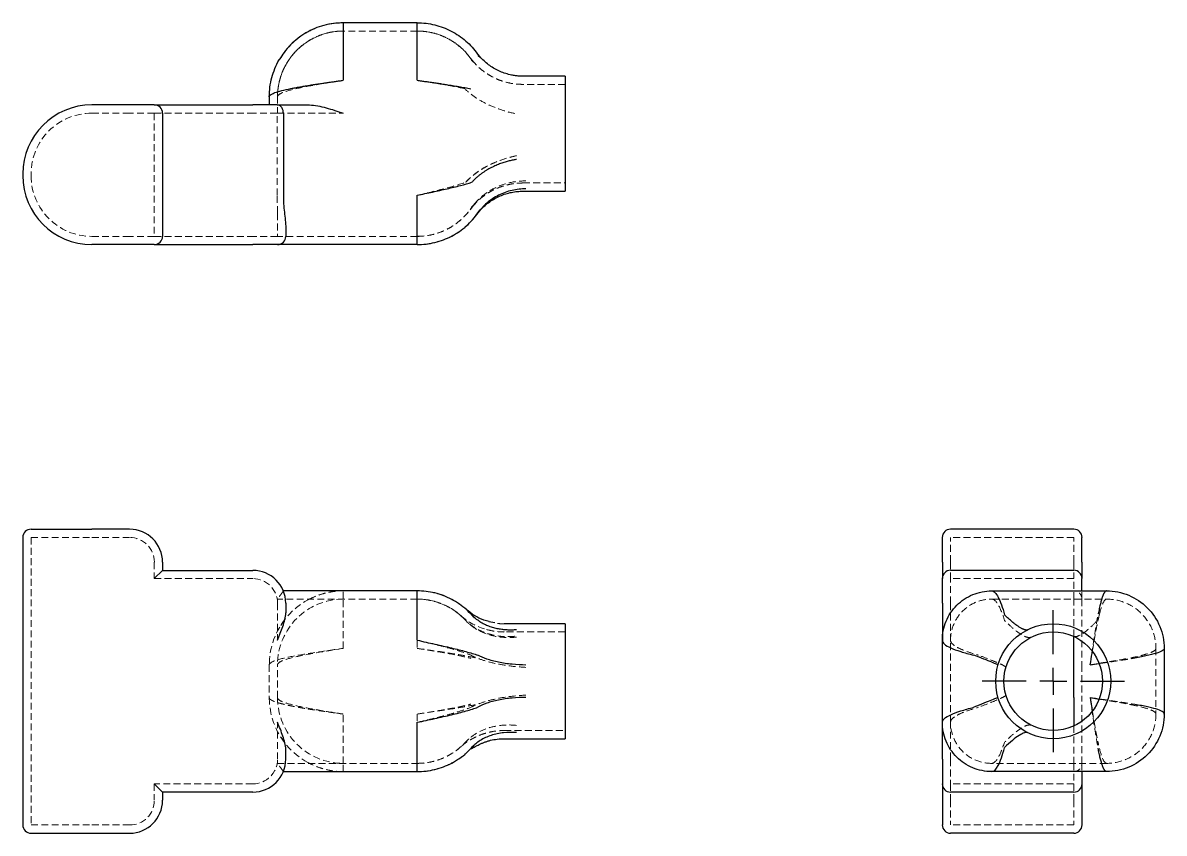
# Model space of a CAD drawing. Header units: millimetres. Extents: x 33 to 243, y 29 to 178.
import ezdxf

# ---------------------------------------------------------------- set-up
doc = ezdxf.new("R2010")
doc.units = ezdxf.units.MM
doc.linetypes.add('HIDDEN', pattern=[1.905, 1.27, -0.635])
doc.layers.add('10', color=7, linetype='Continuous')

# ---------------------------------------------------------------- blocks, each defined once
blk = doc.blocks.new('SW_CENTERMARKSYMBOL_0')
at = {"layer": '10', "color": 0}
for p, q in [((0, 5), (0, 13.11)), ((0, 0), (0, 2.5)), ((-5, 0), (-13.11, 0)), ((0, 0), (-2.5, 0)), ((0, 0), (0, -2.5)), ((0, 0), (2.5, 0)), ((5, 0), (13.11, 0)), ((0, -5), (0, -13.11))]:
    blk.add_line(p, q, dxfattribs=at)

msp = doc.modelspace()

# ---------------------------------------------------------------- linework, layer by layer
at = {"color": 7, "linetype": 'Continuous', "lineweight": 25}
for p, q in [((105.73, 178.47), (92.09, 178.47)), ((117.47, 172.03), (116.86, 172.71)), ((133, 168.62), (125.23, 168.62)), ((133, 168.62), (133, 158.01)), ((78.45, 164.83), (78.45, 163.31)), ((52.7, 163.31), (45.73, 163.31)), ((57.24, 163.31), (52.7, 163.31)), ((57.24, 163.31), (75.42, 163.31)), ((79.91, 163.31), (75.42, 163.31)), ((79.91, 163.31), (85.84, 163.31)), ((58.76, 161.8), (58.76, 139.07)), ((81.04, 161.8), (81.04, 146.65)), ((133, 158.01), (133, 147.4)), ((33, 150.59), (33, 150.28)), ((125.23, 147.4), (133, 147.4)), ((81.48, 140.63), (81.48, 139.07)), ((52.7, 137.56), (45.73, 137.56)), ((57.24, 137.56), (52.7, 137.56)), ((57.24, 137.56), (75.42, 137.56)), ((79.97, 137.56), (75.42, 137.56)), ((105.73, 137.56), (79.97, 137.56)), ((34.52, 85.03), (45.73, 85.03)), ((52.7, 85.03), (45.73, 85.03)), ((226.8, 85.03), (204.07, 85.03)), ((33, 83.52), (33, 30.48)), ((202.56, 78.97), (202.56, 83.52)), ((228.31, 78.97), (228.31, 83.52)), ((58.76, 78.97), (58.76, 77.45)), ((202.56, 78.97), (202.56, 75.94)), ((228.31, 78.97), (228.31, 75.94)), ((58.76, 77.45), (57.24, 75.94)), ((58.76, 77.45), (75.42, 77.45)), ((202.56, 71.39), (202.56, 75.94)), ((226.8, 77.45), (204.07, 77.45)), ((228.31, 73.67), (228.31, 75.94)), ((105.73, 73.67), (81.04, 73.67)), ((211.65, 73.67), (232.86, 73.67)), ((81.48, 71.39), (81.48, 69.6)), ((202.56, 71.39), (202.56, 64.58)), ((115.75, 69.26), (115.68, 69.34)), ((115.84, 69.17), (116.04, 68.91)), ((120.05, 67.76), (118.93, 67.99)), ((133, 67.61), (121.76, 67.61)), ((133, 67.61), (133, 46.39)), ((226.8, 60.03), (226.8, 65.26)), ((202.56, 49.42), (202.56, 64.58)), ((243.47, 63.06), (243.47, 50.94)), ((226.8, 53.97), (226.8, 60.03)), ((226.8, 53.97), (226.8, 48.74)), ((229.83, 53.97), (231.45, 53.71)), ((202.56, 42.61), (202.56, 49.42)), ((121.77, 46.39), (133, 46.39)), ((81.48, 42.61), (81.48, 44.4)), ((116.09, 45.02), (115.66, 44.63)), ((115.74, 44.73), (115.91, 44.95)), ((202.56, 42.61), (202.56, 38.06)), ((81.04, 40.33), (105.73, 40.33)), ((232.86, 40.33), (211.65, 40.33)), ((228.31, 40.31), (228.31, 38.06)), ((58.76, 36.55), (57.24, 38.06)), ((202.56, 38.06), (202.56, 35.03)), ((228.31, 38.06), (228.31, 35.03)), ((75.42, 36.55), (58.76, 36.55)), ((58.76, 36.55), (58.76, 35.03)), ((226.8, 36.55), (204.07, 36.55)), ((202.56, 35.03), (202.56, 30.48)), ((228.31, 35.03), (228.31, 30.48)), ((34.52, 28.97), (45.73, 28.97)), ((45.73, 28.97), (52.7, 28.97)), ((226.8, 28.97), (204.07, 28.97))]:
    msp.add_line(p, q, dxfattribs=at)
at = {"color": 7, "linetype": 'HIDDEN', "lineweight": 18}
for p, q in [((105.73, 176.95), (92.09, 176.95)), ((116.69, 172.94), (117.46, 172)), ((81.47, 170.65), (81.39, 170.48)), ((115.62, 171.82), (115.46, 172.02)), ((115.62, 171.82), (115.46, 172.02)), ((115.47, 172.03), (115.9, 171.49)), ((116.11, 171.22), (115.62, 171.83)), ((133, 167.1), (125.26, 167.1)), ((79.97, 164.83), (79.97, 161.8)), ((52.7, 161.8), (45.73, 161.8)), ((57.24, 161.8), (52.7, 161.8)), ((57.24, 161.8), (57.24, 139.07)), ((57.24, 161.8), (75.42, 161.8)), ((79.91, 161.8), (75.42, 161.8)), ((79.91, 146.65), (79.91, 161.8)), ((79.91, 161.8), (92.09, 161.8)), ((34.52, 150.59), (34.52, 150.28)), ((125.23, 148.92), (133, 148.92)), ((79.97, 143.35), (79.97, 139.07)), ((115.9, 144.53), (115.47, 143.99)), ((117.46, 144.01), (116.69, 143.08)), ((52.7, 139.07), (45.73, 139.07)), ((57.24, 139.07), (52.7, 139.07)), ((57.24, 139.07), (75.42, 139.07)), ((79.97, 139.07), (75.42, 139.07)), ((105.73, 139.07), (79.97, 139.07)), ((34.52, 83.52), (34.52, 30.48)), ((34.52, 83.52), (45.73, 83.52)), ((52.7, 83.52), (45.73, 83.52)), ((226.8, 83.52), (204.07, 83.52)), ((204.07, 78.97), (204.07, 83.52)), ((226.8, 78.97), (226.8, 83.52)), ((57.24, 78.97), (57.24, 75.94)), ((204.07, 78.97), (204.07, 75.94)), ((226.8, 78.97), (226.8, 75.94)), ((57.24, 75.94), (75.42, 75.94)), ((226.8, 75.94), (204.07, 75.94)), ((204.07, 71.39), (204.07, 75.94)), ((226.8, 72.15), (226.8, 75.94)), ((228.31, 72.15), (228.31, 73.67)), ((105.73, 72.15), (79.91, 72.15)), ((86.65, 72.52), (85.63, 72.02)), ((211.65, 72.15), (232.86, 72.15)), ((226.8, 65.26), (226.8, 72.15)), ((228.31, 72.15), (228.31, 60.03)), ((79.97, 71.39), (79.97, 64.58)), ((204.07, 71.39), (204.07, 64.58)), ((80.93, 67.82), (80.56, 67.26)), ((115.91, 69.06), (115.75, 69.26)), ((121.82, 67.58), (121.76, 67.61)), ((118.63, 66.51), (118.51, 66.54)), ((133, 66.09), (121.76, 66.09)), ((105.73, 64.48), (105.73, 63.06)), ((204.07, 49.42), (204.07, 64.58)), ((241.95, 63.06), (241.95, 50.94)), ((78.45, 60.03), (78.45, 53.97)), ((79.97, 53.97), (79.97, 60.03)), ((228.31, 60.03), (228.31, 53.97)), ((228.31, 41.85), (228.31, 53.97)), ((105.73, 50.94), (105.73, 49.52)), ((79.97, 42.61), (79.97, 49.42)), ((204.07, 42.61), (204.07, 49.42)), ((226.8, 48.74), (226.8, 41.85)), ((80.65, 46.6), (80.93, 46.18)), ((121.76, 47.91), (133, 47.91)), ((115.68, 44.66), (115.74, 44.73)), ((204.07, 42.61), (204.07, 38.06)), ((79.91, 41.85), (105.73, 41.85)), ((85.63, 41.98), (86.48, 41.56)), ((232.86, 41.85), (211.65, 41.85)), ((226.8, 41.85), (226.8, 38.06)), ((228.31, 41.85), (228.31, 40.31)), ((75.42, 38.06), (57.24, 38.06)), ((57.24, 38.06), (57.24, 35.03)), ((226.8, 38.06), (204.07, 38.06)), ((204.07, 38.06), (204.07, 35.03)), ((226.8, 38.06), (226.8, 35.03)), ((204.07, 35.03), (204.07, 30.48)), ((226.8, 35.03), (226.8, 30.48)), ((34.52, 30.48), (45.73, 30.48)), ((45.73, 30.48), (52.7, 30.48)), ((226.8, 30.48), (204.07, 30.48))]:
    msp.add_line(p, q, dxfattribs=at)
at = {"color": 7, "linetype": 'Continuous', "lineweight": 25}
for radius in [10.61, 9.09]:
    msp.add_circle((223.01, 57), radius, dxfattribs=at)
for centre, radius, start, end in [((45.73, 150.59), 12.73, 90, 180), ((57.24, 161.8), 1.52, 0, 90), ((45.73, 150.28), 12.73, 180, 270), ((57.24, 139.07), 1.52, 270, 0), ((79.97, 139.07), 1.52, 270, 0), ((34.52, 83.52), 1.52, 90, 180), ((52.7, 78.97), 6.06, 0, 90), ((204.07, 83.52), 1.52, 90, 180), ((226.8, 83.52), 1.52, 0, 90), ((75.42, 71.39), 6.06, 0, 90), ((204.07, 75.94), 1.52, 90, 180), ((226.8, 75.94), 1.52, 0, 90), ((75.42, 42.61), 6.06, 270, 0), ((204.07, 38.06), 1.52, 180, 270), ((226.8, 38.06), 1.52, 270, 0), ((52.7, 35.03), 6.06, 270, 0), ((34.52, 30.48), 1.52, 180, 270), ((204.07, 30.48), 1.52, 180, 270), ((226.8, 30.48), 1.52, 270, 0)]:
    msp.add_arc(centre, radius, start, end, dxfattribs=at)
at = {"color": 7, "linetype": 'HIDDEN', "lineweight": 18}
for centre, radius, start, end in [((45.73, 150.59), 11.21, 90, 180), ((45.73, 150.28), 11.21, 180, 270), ((52.7, 78.97), 4.55, 0, 90), ((75.42, 71.39), 4.55, 0, 90), ((92.09, 60.03), 13.64, 117.266, 180), ((92.09, 60.03), 12.12, 90, 180), ((121.76, 78.21), 12.12, 228.5904, 254.5249), ((92.09, 53.97), 13.64, 180, 242.734), ((92.09, 53.97), 12.12, 180, 270), ((75.42, 42.61), 4.55, 270, 0), ((52.7, 35.03), 4.55, 270, 0)]:
    msp.add_arc(centre, radius, start, end, dxfattribs=at)
for points, knots in [([(79.97, 164.83), (79.97, 166.42), (80.29, 168), (81.5, 170.93), (82.4, 172.28), (84.64, 174.52), (85.99, 175.42), (88.92, 176.63), (90.5, 176.95), (92.09, 176.95)], [0, 0, 0, 0, 0.25, 0.25, 0.5, 0.5, 0.75, 0.75, 1, 1, 1, 1]), ([(80.36, 171.76), (80.65, 172.22), (81.26, 173.19), (82.42, 174.5), (83.77, 175.68), (85.25, 176.67), (86.86, 177.46), (88.55, 178.04), (90.31, 178.4), (91.5, 178.44), (92.09, 178.47)], [0, 0, 0, 0, 0.116652, 0.242844, 0.369037, 0.49523, 0.621422, 0.747615, 0.873807, 1, 1, 1, 1]), ([(92.09, 176.95), (91.69, 176.94), (90.88, 176.92), (89.68, 176.73), (88.5, 176.43), (87.36, 176.01), (86.26, 175.48), (85.22, 174.84), (84.25, 174.1), (83.36, 173.26), (82.74, 172.58), (82.44, 172.16), (82.38, 172.07)], [0, 0, 0, 0, 0.106324, 0.212877, 0.319858, 0.427421, 0.53561, 0.64439, 0.753527, 0.862396, 0.970534, 1, 1, 1, 1]), ([(105.73, 176.95), (106.69, 176.95), (107.66, 176.83), (109.53, 176.38), (110.44, 176.04), (112.16, 175.15), (112.96, 174.6), (114.42, 173.34), (115.07, 172.61), (115.63, 171.83)], [0, 0, 0, 0, 0.25, 0.25, 0.5, 0.5, 0.75, 0.75, 1, 1, 1, 1]), ([(115.46, 172.02), (115.25, 172.31), (114.75, 172.98), (113.79, 173.91), (112.64, 174.82), (111.38, 175.58), (110.04, 176.19), (108.63, 176.63), (107.19, 176.9), (106.21, 176.93), (105.73, 176.95)], [0, 0, 0, 0, 0.094598, 0.224305, 0.354347, 0.484486, 0.614346, 0.743599, 0.872082, 1, 1, 1, 1]), ([(82.38, 172.07), (82.21, 171.83), (81.8, 171.28), (81.27, 170.32), (80.78, 169.24), (80.41, 168.13), (80.15, 167.01), (80, 165.9), (79.98, 165.18), (79.97, 164.83)], [0, 0, 0, 0, 0.112402, 0.265767, 0.417323, 0.567027, 0.714487, 0.859068, 1, 1, 1, 1]), ([(82.46, 172.19), (82.46, 172.19), (82.4, 172.12), (82.36, 172.05), (82.32, 171.98)], [0, 0, 0, 0, 0.066617, 1, 1, 1, 1]), ([(115.49, 172.02), (115.49, 172.02), (115.47, 172.03), (115.52, 171.98), (115.59, 171.88), (115.63, 171.83)], [0, 0, 0, 0, 0.117904, 0.553292, 1, 1, 1, 1]), ([(116.09, 171.21), (116.03, 171.27), (115.96, 171.35), (115.84, 171.45), (115.78, 171.49), (115.73, 171.53), (115.71, 171.55)], [0, 0, 0, 0, 0.496206, 0.666191, 0.837589, 1, 1, 1, 1]), ([(125.23, 167.1), (124.8, 167.12), (123.93, 167.14), (122.62, 167.36), (121.33, 167.72), (120.08, 168.22), (118.89, 168.87), (117.78, 169.63), (116.77, 170.5), (116.19, 171.16), (115.9, 171.49)], [0, 0, 0, 0, 0.12168, 0.245775, 0.371601, 0.498415, 0.625436, 0.751877, 0.876971, 1, 1, 1, 1]), ([(79.97, 164.83), (79.97, 165.08), (80.29, 165.33), (81.5, 165.84), (82.4, 166.09), (84.64, 166.6), (85.99, 166.85), (88.92, 167.35), (90.5, 167.61), (92.09, 167.86)], [0, 0, 0, 0, 0.25, 0.25, 0.5, 0.5, 0.75, 0.75, 1, 1, 1, 1]), ([(105.73, 167.86), (107.37, 167.6), (109, 167.34), (112.02, 166.82), (113.39, 166.56), (114.52, 166.29)], [0, 0, 0, 0, 0.5, 0.5, 1, 1, 1, 1]), ([(123.73, 161.74), (122.86, 161.92), (121.96, 162.16), (120.21, 162.76), (119.35, 163.11), (117.73, 163.91), (116.97, 164.36), (115.62, 165.3), (115.02, 165.79), (114.52, 166.29)], [0, 0, 0, 0, 0.25, 0.25, 0.5, 0.5, 0.75, 0.75, 1, 1, 1, 1]), ([(124.04, 153.96), (123.15, 153.78), (122.24, 153.53), (120.44, 152.9), (119.56, 152.53), (117.91, 151.67), (117.14, 151.19), (115.78, 150.17), (115.18, 149.63), (114.68, 149.09)], [0, 0, 0, 0, 0.25, 0.25, 0.5, 0.5, 0.75, 0.75, 1, 1, 1, 1]), ([(124.06, 153.94), (123.17, 153.76), (122.25, 153.51), (120.45, 152.88), (119.57, 152.5), (117.92, 151.64), (117.15, 151.16), (115.78, 150.14), (115.18, 149.6), (114.69, 149.05)], [0, 0, 0, 0, 0.25, 0.25, 0.5, 0.5, 0.75, 0.75, 1, 1, 1, 1]), ([(105.73, 146.65), (107.41, 147.05), (109.09, 147.45), (112.16, 148.25), (113.55, 148.65), (114.69, 149.05)], [0, 0, 0, 0, 0.5, 0.5, 1, 1, 1, 1]), ([(125.77, 149.29), (124.81, 149.3), (123.83, 149.21), (121.88, 148.77), (120.92, 148.44), (119.13, 147.54), (118.29, 146.99), (116.82, 145.71), (116.18, 145), (115.66, 144.25)], [0, 0, 0, 0, 0.25, 0.25, 0.5, 0.5, 0.75, 0.75, 1, 1, 1, 1]), ([(115.9, 144.53), (116.19, 144.86), (116.77, 145.52), (117.78, 146.39), (118.89, 147.16), (120.08, 147.8), (121.33, 148.3), (122.62, 148.66), (123.93, 148.88), (124.8, 148.91), (125.23, 148.92)], [0, 0, 0, 0, 0.1230287, 0.2481225, 0.3745633, 0.5015847, 0.6283987, 0.7542253, 0.8783201, 1, 1, 1, 1]), ([(79.97, 143.35), (79.97, 143.87), (79.95, 144.42), (79.92, 145.52), (79.91, 146.09), (79.91, 146.65)], [0, 0, 0, 0, 0.5, 0.5, 1, 1, 1, 1]), ([(105.73, 139.07), (106.21, 139.09), (107.19, 139.12), (108.63, 139.39), (110.04, 139.83), (111.4, 140.44), (112.66, 141.21), (113.82, 142.13), (114.85, 143.15), (115.43, 143.93), (115.72, 144.32)], [0, 0, 0, 0, 0.121576, 0.244875, 0.369606, 0.495344, 0.621744, 0.748276, 0.874436, 1, 1, 1, 1]), ([(105.73, 139.07), (106.7, 139.07), (107.67, 139.19), (109.55, 139.65), (110.47, 139.99), (112.19, 140.89), (112.99, 141.44), (114.45, 142.72), (115.1, 143.45), (115.66, 144.25)], [0, 0, 0, 0, 0.25, 0.25, 0.5, 0.5, 0.75, 0.75, 1, 1, 1, 1]), ([(105.73, 137.56), (106.81, 137.56), (107.9, 137.69), (110.02, 138.2), (111.05, 138.59), (112.99, 139.6), (113.9, 140.22), (115.54, 141.66), (116.28, 142.48), (116.9, 143.38)], [0, 0, 0, 0, 0.25, 0.25, 0.5, 0.5, 0.75, 0.75, 1, 1, 1, 1]), ([(115.67, 144.25), (115.61, 144.17), (115.5, 144.02), (115.49, 144.01), (115.49, 144.01)], [0, 0, 0, 0, 0.568082, 1, 1, 1, 1]), ([(115.74, 144.48), (115.79, 144.54), (115.9, 144.66), (116.11, 144.88), (116.28, 145.06), (116.39, 145.18)], [0, 0, 0, 0, 0.2422667, 0.4976372, 1, 1, 1, 1]), ([(81.04, 73.67), (81.04, 73.67), (81.01, 73.62), (80.89, 73.44), (80.8, 73.32), (80.59, 73.02), (80.47, 72.86), (80.2, 72.51), (80.06, 72.33), (79.91, 72.15)], [0, 0, 0, 0, 0.25, 0.25, 0.5, 0.5, 0.75, 0.75, 1, 1, 1, 1]), ([(85.84, 72.15), (86.34, 72.41), (86.86, 72.64), (87.9, 73.02), (88.42, 73.17), (89.46, 73.42), (89.99, 73.51), (91.04, 73.64), (91.56, 73.67), (92.09, 73.67)], [0, 0, 0, 0, 0.25, 0.25, 0.5, 0.5, 0.75, 0.75, 1, 1, 1, 1]), ([(92.09, 72.25), (92.09, 72.47), (92.09, 72.9), (92.09, 73.33), (92.09, 73.61), (92.09, 73.65), (92.09, 73.67)], [0, 0, 0, 0, 0.2486, 0.499066, 0.749533, 1, 1, 1, 1]), ([(105.73, 73.67), (106.67, 73.67), (107.62, 73.57), (109.47, 73.18), (110.37, 72.89), (112.1, 72.12), (112.93, 71.65), (114.46, 70.55), (115.17, 69.91), (115.81, 69.21)], [0, 0, 0, 0, 0.25, 0.25, 0.5, 0.5, 0.75, 0.75, 1, 1, 1, 1]), ([(228.31, 72.15), (228.31, 72.41), (228.25, 72.64), (228.06, 73.02), (227.93, 73.17), (227.65, 73.42), (227.49, 73.51), (227.15, 73.64), (226.97, 73.67), (226.8, 73.67)], [0, 0, 0, 0, 0.25, 0.25, 0.5, 0.5, 0.75, 0.75, 1, 1, 1, 1]), ([(92.09, 63.06), (92.09, 64.25), (92.09, 65.44), (92.09, 67.64), (92.09, 68.65), (92.09, 70.33), (92.09, 71), (92.09, 71.91), (92.09, 72.15), (92.09, 72.15)], [0, 0, 0, 0, 0.25, 0.25, 0.5, 0.5, 0.75, 0.75, 1, 1, 1, 1]), ([(105.73, 72.15), (107.41, 72.15), (109.09, 71.8), (112.16, 70.44), (113.55, 69.44), (114.69, 68.19)], [0, 0, 0, 0, 0.5, 0.5, 1, 1, 1, 1]), ([(114.72, 68.15), (114.42, 68.46), (113.79, 69.14), (112.66, 70.01), (111.4, 70.78), (110.04, 71.39), (108.63, 71.83), (107.19, 72.1), (106.21, 72.14), (105.73, 72.15)], [0, 0, 0, 0, 0.131843, 0.278685, 0.425542, 0.571601, 0.716141, 0.858763, 1, 1, 1, 1]), ([(204.07, 64.58), (204.07, 65.57), (204.27, 66.56), (205.03, 68.39), (205.59, 69.23), (206.99, 70.63), (207.83, 71.2), (209.66, 71.95), (210.66, 72.15), (211.65, 72.15)], [0, 0, 0, 0, 0.25, 0.25, 0.5, 0.5, 0.75, 0.75, 1, 1, 1, 1]), ([(211.65, 72.15), (212.05, 72.15), (212.45, 71.8), (213.25, 70.44), (213.65, 69.44), (214.05, 68.19)], [0, 0, 0, 0, 0.5, 0.5, 1, 1, 1, 1]), ([(232.86, 72.15), (232.6, 72.15), (232.34, 71.81), (231.82, 70.52), (231.56, 69.57), (231.29, 68.38)], [0, 0, 0, 0, 0.5, 0.5, 1, 1, 1, 1]), ([(231.86, 71.87), (231.94, 72.14), (232.09, 72.66), (232.25, 72.98), (232.32, 73.13)], [0, 0, 0, 0, 0.526265, 1, 1, 1, 1]), ([(232.86, 72.15), (234.05, 72.15), (235.24, 71.91), (237.44, 71), (238.45, 70.33), (240.13, 68.65), (240.8, 67.64), (241.71, 65.44), (241.95, 64.25), (241.95, 63.06)], [0, 0, 0, 0, 0.25, 0.25, 0.5, 0.5, 0.75, 0.75, 1, 1, 1, 1]), ([(229.83, 60.03), (229.91, 60.63), (230.08, 61.82), (230.33, 63.57), (230.59, 65.26), (230.84, 66.87), (231.08, 68.32), (231.25, 69.16), (231.32, 69.56)], [0, 0, 0, 0, 0.168958, 0.337916, 0.506875, 0.675833, 0.844791, 1, 1, 1, 1]), ([(113.82, 69.05), (113.89, 68.99), (114.04, 68.85), (114.41, 68.51), (114.75, 68.15), (114.92, 67.97)], [0, 0, 0, 0, 0.260023, 0.621397, 1, 1, 1, 1]), ([(124.06, 65.13), (123.17, 65.04), (122.25, 65.03), (120.45, 65.2), (119.57, 65.38), (117.92, 65.92), (117.15, 66.28), (115.78, 67.15), (115.18, 67.65), (114.69, 68.19)], [0, 0, 0, 0, 0.25, 0.25, 0.5, 0.5, 0.75, 0.75, 1, 1, 1, 1]), ([(115.23, 67.66), (115.18, 67.7), (115.07, 67.78), (114.96, 67.88), (114.9, 67.93)], [0, 0, 0, 0, 0.44764, 1, 1, 1, 1]), ([(123.73, 65.29), (123.29, 65.26), (122.4, 65.2), (121.08, 65.28), (119.78, 65.48), (118.53, 65.82), (117.36, 66.29), (116.29, 66.89), (115.47, 67.45), (115.07, 67.86), (114.93, 67.99)], [0, 0, 0, 0, 0.130114, 0.262822, 0.397318, 0.532726, 0.668135, 0.802631, 0.935339, 1, 1, 1, 1]), ([(121.79, 67.59), (121.31, 67.6), (120.72, 67.61), (120.15, 67.74), (120.05, 67.76)], [0, 0, 0, 0, 0.823085, 1, 1, 1, 1]), ([(218.94, 65.13), (218.76, 65.04), (218.51, 65.03), (217.88, 65.2), (217.5, 65.38), (216.64, 65.92), (216.16, 66.28), (215.14, 67.15), (214.6, 67.65), (214.05, 68.19)], [0, 0, 0, 0, 0.25, 0.25, 0.5, 0.5, 0.75, 0.75, 1, 1, 1, 1]), ([(226.74, 65.29), (226.92, 65.21), (227.16, 65.21), (227.76, 65.39), (228.11, 65.57), (228.91, 66.12), (229.36, 66.48), (230.3, 67.34), (230.79, 67.84), (231.29, 68.38)], [0, 0, 0, 0, 0.25, 0.25, 0.5, 0.5, 0.75, 0.75, 1, 1, 1, 1]), ([(230.22, 62.47), (230.32, 63.06), (230.53, 64.33), (230.85, 66.16), (231.18, 67.91), (231.4, 68.85), (231.51, 69.31)], [0, 0, 0, 0, 0.222084, 0.484737, 0.74739, 1, 1, 1, 1]), ([(121.79, 66.08), (121.24, 66.1), (120.16, 66.14), (119.13, 66.39), (118.63, 66.51)], [0, 0, 0, 0, 0.515738, 1, 1, 1, 1]), ([(105.73, 64.58), (106.7, 64.34), (107.67, 64.11), (109.55, 63.65), (110.47, 63.42), (112.19, 62.95), (112.99, 62.72), (114.45, 62.26), (115.1, 62.03), (115.66, 61.8)], [0, 0, 0, 0, 0.25, 0.25, 0.5, 0.5, 0.75, 0.75, 1, 1, 1, 1]), ([(204.07, 64.58), (204.07, 64.34), (204.19, 64.11), (204.65, 63.65), (204.99, 63.42), (205.89, 62.95), (206.44, 62.72), (207.72, 62.26), (208.45, 62.03), (209.25, 61.8)], [0, 0, 0, 0, 0.25, 0.25, 0.5, 0.5, 0.75, 0.75, 1, 1, 1, 1]), ([(78.45, 60.03), (78.45, 60.28), (78.81, 60.54), (80.18, 61.04), (81.19, 61.29), (83.71, 61.8), (85.22, 62.05), (88.52, 62.56), (90.31, 62.81), (92.09, 63.06)], [0, 0, 0, 0, 0.25, 0.25, 0.5, 0.5, 0.75, 0.75, 1, 1, 1, 1]), ([(79.97, 60.03), (79.97, 60.28), (80.29, 60.54), (81.5, 61.04), (82.4, 61.29), (84.64, 61.8), (85.99, 62.05), (88.92, 62.56), (90.5, 62.81), (92.09, 63.06)], [0, 0, 0, 0, 0.25, 0.25, 0.5, 0.5, 0.75, 0.75, 1, 1, 1, 1]), ([(105.73, 63.06), (106.69, 62.91), (107.66, 62.75), (109.53, 62.45), (110.44, 62.29), (112.16, 61.99), (112.96, 61.83), (114.42, 61.52), (115.07, 61.37), (115.63, 61.22)], [0, 0, 0, 0, 0.25, 0.25, 0.5, 0.5, 0.75, 0.75, 1, 1, 1, 1]), ([(105.73, 63.06), (106.81, 62.91), (107.9, 62.75), (110.01, 62.45), (111.03, 62.29), (112.96, 61.99), (113.87, 61.83), (115.5, 61.52), (116.24, 61.37), (116.86, 61.22)], [0, 0, 0, 0, 0.25, 0.25, 0.5, 0.5, 0.75, 0.75, 1, 1, 1, 1]), ([(125.77, 59.56), (124.81, 59.61), (123.83, 59.69), (121.88, 59.94), (120.92, 60.1), (119.13, 60.5), (118.29, 60.73), (116.82, 61.24), (116.18, 61.51), (115.66, 61.8)], [0, 0, 0, 0, 0.25, 0.25, 0.5, 0.5, 0.75, 0.75, 1, 1, 1, 1]), ([(214.29, 59.56), (214.3, 59.61), (214.21, 59.69), (213.77, 59.94), (213.44, 60.1), (212.54, 60.5), (211.99, 60.73), (210.71, 61.24), (210, 61.51), (209.25, 61.8)], [0, 0, 0, 0, 0.25, 0.25, 0.5, 0.5, 0.75, 0.75, 1, 1, 1, 1]), ([(229.83, 60.03), (230.42, 60.11), (231.61, 60.28), (233.37, 60.54), (235.06, 60.79), (236.6, 61.03), (237.5, 61.18), (237.91, 61.26)], [0, 0, 0, 0, 0.206046, 0.412092, 0.618138, 0.824184, 1, 1, 1, 1]), ([(231.44, 60.29), (231.95, 60.37), (232.99, 60.54), (234.48, 60.79), (235.84, 61.03), (236.63, 61.18), (236.99, 61.25)], [0, 0, 0, 0, 0.257511, 0.519361, 0.781211, 1, 1, 1, 1]), ([(241.95, 63.06), (241.95, 62.91), (241.83, 62.75), (241.38, 62.45), (241.04, 62.29), (240.15, 61.99), (239.6, 61.83), (238.34, 61.52), (237.61, 61.37), (236.83, 61.22)], [0, 0, 0, 0, 0.25, 0.25, 0.5, 0.5, 0.75, 0.75, 1, 1, 1, 1]), ([(78.45, 53.97), (78.46, 53.95), (78.46, 53.92), (78.47, 53.87), (78.5, 53.81), (78.53, 53.76), (78.58, 53.71), (78.63, 53.66), (78.7, 53.61), (78.77, 53.56), (78.86, 53.5), (78.95, 53.45), (79.05, 53.4), (79.17, 53.35), (79.29, 53.3), (79.42, 53.25), (79.56, 53.19), (79.71, 53.14), (79.87, 53.09), (80.04, 53.04), (80.22, 52.99), (80.41, 52.93), (80.6, 52.88), (80.8, 52.83), (81.01, 52.78), (81.23, 52.72), (81.46, 52.67), (81.7, 52.62), (81.94, 52.56), (82.19, 52.51), (82.48, 52.45), (82.83, 52.38), (83.24, 52.3), (83.67, 52.22), (84.12, 52.14), (84.6, 52.05), (85.1, 51.97), (85.63, 51.88), (86.18, 51.79), (86.75, 51.71), (87.35, 51.62), (87.97, 51.53), (88.61, 51.43), (89.27, 51.34), (89.95, 51.24), (90.65, 51.14), (91.37, 51.04), (91.85, 50.97), (92.09, 50.94)], [0, 0, 0, 0, 0.017243, 0.034486, 0.05173, 0.068973, 0.086215, 0.103458, 0.1207, 0.137942, 0.155184, 0.172425, 0.189666, 0.206907, 0.224147, 0.241387, 0.258627, 0.275866, 0.293106, 0.310345, 0.327584, 0.344824, 0.362064, 0.379304, 0.396545, 0.413786, 0.431028, 0.448271, 0.465516, 0.482762, 0.500009, 0.524793, 0.55016, 0.576112, 0.602646, 0.629763, 0.65746, 0.685736, 0.714589, 0.744019, 0.774022, 0.804597, 0.835743, 0.867458, 0.899741, 0.932592, 0.966011, 1, 1, 1, 1]), ([(79.97, 53.97), (79.97, 53.72), (80.29, 53.46), (81.5, 52.96), (82.4, 52.71), (84.64, 52.2), (85.99, 51.95), (88.92, 51.44), (90.5, 51.19), (92.09, 50.94)], [0, 0, 0, 0, 0.25, 0.25, 0.5, 0.5, 0.75, 0.75, 1, 1, 1, 1]), ([(105.73, 50.94), (106.69, 51.09), (107.66, 51.25), (109.53, 51.55), (110.44, 51.71), (112.15, 52.01), (112.96, 52.17), (114.41, 52.47), (115.06, 52.63), (115.62, 52.78)], [0, 0, 0, 0, 0.25, 0.25, 0.5, 0.5, 0.75, 0.75, 1, 1, 1, 1]), ([(105.73, 50.94), (106.81, 51.1), (107.89, 51.26), (110, 51.58), (111.02, 51.73), (112.95, 52.03), (113.86, 52.18), (115.49, 52.48), (116.23, 52.63), (116.86, 52.78)], [0, 0, 0, 0, 0.25, 0.25, 0.5, 0.5, 0.75, 0.75, 1, 1, 1, 1]), ([(125.77, 54.44), (124.81, 54.39), (123.83, 54.31), (121.88, 54.06), (120.92, 53.9), (119.13, 53.5), (118.3, 53.27), (116.83, 52.76), (116.19, 52.49), (115.67, 52.21)], [0, 0, 0, 0, 0.25, 0.25, 0.5, 0.5, 0.75, 0.75, 1, 1, 1, 1]), ([(214.29, 54.44), (214.3, 54.39), (214.21, 54.31), (213.77, 54.06), (213.44, 53.9), (212.55, 53.5), (211.99, 53.27), (210.72, 52.76), (210.01, 52.49), (209.25, 52.21)], [0, 0, 0, 0, 0.25, 0.25, 0.5, 0.5, 0.75, 0.75, 1, 1, 1, 1]), ([(229.83, 53.97), (230.42, 53.89), (231.61, 53.72), (233.37, 53.46), (235.06, 53.21), (236.6, 52.97), (237.5, 52.82), (237.92, 52.74)], [0, 0, 0, 0, 0.205908, 0.411817, 0.617725, 0.823633, 1, 1, 1, 1]), ([(229.83, 53.97), (229.91, 53.37), (230.08, 52.18), (230.33, 50.43), (230.59, 48.74), (230.84, 47.13), (231.08, 45.69), (231.24, 44.86), (231.32, 44.46)], [0, 0, 0, 0, 0.169535, 0.339069, 0.508604, 0.678138, 0.847673, 1, 1, 1, 1]), ([(231.45, 53.71), (231.62, 53.68), (232.49, 53.54), (234.02, 53.29), (235.89, 52.97), (236.94, 52.76), (237.43, 52.66)], [0, 0, 0, 0, 0.0757948, 0.3990006, 0.7222065, 1, 1, 1, 1]), ([(241.95, 50.94), (241.95, 51.09), (241.83, 51.25), (241.38, 51.55), (241.04, 51.71), (240.15, 52.01), (239.61, 52.17), (238.34, 52.47), (237.62, 52.63), (236.83, 52.78)], [0, 0, 0, 0, 0.25, 0.25, 0.5, 0.5, 0.75, 0.75, 1, 1, 1, 1]), ([(92.09, 41.85), (92.09, 41.85), (92.09, 42.09), (92.09, 43), (92.09, 43.67), (92.09, 45.35), (92.09, 46.36), (92.09, 48.56), (92.09, 49.75), (92.09, 50.94)], [0, 0, 0, 0, 0.25, 0.25, 0.5, 0.5, 0.75, 0.75, 1, 1, 1, 1]), ([(105.73, 49.42), (106.7, 49.66), (107.67, 49.89), (109.56, 50.35), (110.47, 50.58), (112.19, 51.05), (113, 51.28), (114.46, 51.74), (115.11, 51.97), (115.67, 52.21)], [0, 0, 0, 0, 0.25, 0.25, 0.5, 0.5, 0.75, 0.75, 1, 1, 1, 1]), ([(204.07, 49.42), (204.07, 49.66), (204.19, 49.89), (204.65, 50.35), (205, 50.58), (205.89, 51.05), (206.45, 51.28), (207.73, 51.74), (208.46, 51.97), (209.25, 52.21)], [0, 0, 0, 0, 0.25, 0.25, 0.5, 0.5, 0.75, 0.75, 1, 1, 1, 1]), ([(230.22, 51.54), (230.26, 51.3), (230.38, 50.55), (230.59, 49.32), (230.84, 47.89), (231.08, 46.61), (231.24, 45.87), (231.32, 45.52)], [0, 0, 0, 0, 0.1047259, 0.3343701, 0.5640142, 0.7936584, 1, 1, 1, 1]), ([(241.95, 50.94), (241.95, 49.75), (241.71, 48.56), (240.8, 46.36), (240.13, 45.35), (238.45, 43.67), (237.44, 43), (235.24, 42.09), (234.05, 41.85), (232.86, 41.85)], [0, 0, 0, 0, 0.25, 0.25, 0.5, 0.5, 0.75, 0.75, 1, 1, 1, 1]), ([(124.04, 48.86), (123.15, 48.95), (122.24, 48.96), (120.44, 48.79), (119.56, 48.61), (117.91, 48.07), (117.14, 47.71), (115.78, 46.85), (115.18, 46.34), (114.68, 45.8)], [0, 0, 0, 0, 0.25, 0.25, 0.5, 0.5, 0.75, 0.75, 1, 1, 1, 1]), ([(211.65, 41.85), (210.66, 41.85), (209.66, 42.05), (207.83, 42.8), (206.99, 43.37), (205.59, 44.77), (205.03, 45.61), (204.27, 47.44), (204.07, 48.43), (204.07, 49.42)], [0, 0, 0, 0, 0.25, 0.25, 0.5, 0.5, 0.75, 0.75, 1, 1, 1, 1]), ([(218.96, 48.86), (218.78, 48.95), (218.53, 48.96), (217.9, 48.79), (217.53, 48.61), (216.67, 48.07), (216.19, 47.71), (215.17, 46.85), (214.63, 46.34), (214.09, 45.8)], [0, 0, 0, 0, 0.25, 0.25, 0.5, 0.5, 0.75, 0.75, 1, 1, 1, 1]), ([(113.93, 45.05), (114.06, 45.16), (114.3, 45.37), (114.75, 45.7), (115.22, 46.01), (115.69, 46.29), (116.15, 46.53), (116.63, 46.77), (117.32, 47.08), (118.24, 47.41), (119.39, 47.7), (120.56, 47.88), (121.36, 47.9), (121.76, 47.91)], [0, 0, 0, 0, 0.1145001, 0.2191368, 0.3135394, 0.3780574, 0.4379973, 0.4945786, 0.5494597, 0.6589475, 0.7712161, 0.8855451, 1, 1, 1, 1]), ([(114.9, 46.07), (114.96, 46.12), (115.08, 46.22), (115.19, 46.32), (115.25, 46.36)], [0, 0, 0, 0, 0.519473, 1, 1, 1, 1]), ([(105.73, 41.85), (106.21, 41.86), (107.19, 41.9), (108.63, 42.17), (110.05, 42.61), (111.4, 43.22), (112.67, 44), (113.79, 44.87), (114.43, 45.54), (114.72, 45.86)], [0, 0, 0, 0, 0.1411453, 0.2842924, 0.4291029, 0.5750819, 0.7218285, 0.8687258, 1, 1, 1, 1]), ([(105.73, 41.85), (107.39, 41.85), (109.06, 42.2), (112.11, 43.53), (113.49, 44.52), (114.62, 45.74)], [0, 0, 0, 0, 0.5, 0.5, 1, 1, 1, 1]), ([(105.73, 40.33), (107.59, 40.33), (109.46, 40.72), (112.04, 41.84), (112.86, 42.31), (114.39, 43.4), (115.1, 44.02), (115.74, 44.71)], [0, 0, 0, 0, 0.5, 0.5, 0.75, 0.75, 1, 1, 1, 1]), ([(211.65, 41.85), (212.04, 41.85), (212.44, 42.2), (213.24, 43.53), (213.63, 44.52), (214.03, 45.74)], [0, 0, 0, 0, 0.5, 0.5, 1, 1, 1, 1]), ([(232.86, 41.85), (232.6, 41.85), (232.33, 42.19), (231.81, 43.5), (231.55, 44.46), (231.28, 45.67)], [0, 0, 0, 0, 0.5, 0.5, 1, 1, 1, 1]), ([(81.04, 40.33), (81.04, 40.33), (81.01, 40.38), (80.89, 40.56), (80.8, 40.68), (80.59, 40.98), (80.47, 41.14), (80.2, 41.49), (80.06, 41.67), (79.91, 41.85)], [0, 0, 0, 0, 0.25, 0.25, 0.5, 0.5, 0.75, 0.75, 1, 1, 1, 1]), ([(92.09, 40.33), (91.57, 40.33), (91.04, 40.36), (89.99, 40.49), (89.47, 40.58), (88.42, 40.83), (87.9, 40.98), (86.86, 41.36), (86.35, 41.59), (85.84, 41.85)], [0, 0, 0, 0, 0.25, 0.25, 0.5, 0.5, 0.75, 0.75, 1, 1, 1, 1]), ([(92.09, 40.33), (92.09, 40.35), (92.09, 40.39), (92.09, 40.67), (92.09, 41.1), (92.09, 41.53), (92.09, 41.75)], [0, 0, 0, 0, 0.250467, 0.500934, 0.7514, 1, 1, 1, 1]), ([(226.8, 40.33), (226.97, 40.33), (227.15, 40.36), (227.48, 40.49), (227.64, 40.58), (227.93, 40.83), (228.06, 40.98), (228.25, 41.36), (228.31, 41.59), (228.31, 41.85)], [0, 0, 0, 0, 0.25, 0.25, 0.5, 0.5, 0.75, 0.75, 1, 1, 1, 1])]:
    msp.add_open_spline(points, degree=3, knots=knots, dxfattribs=at)
at = {"color": 7, "linetype": 'Continuous', "lineweight": 25}
for points, knots in [([(92.09, 178.47), (91.49, 178.44), (90.29, 178.4), (88.51, 178.03), (86.8, 177.44), (85.18, 176.63), (83.68, 175.61), (82.33, 174.4), (81.2, 173.11), (80.62, 172.17), (80.36, 171.74)], [0, 0, 0, 0, 0.126179, 0.253374, 0.38124, 0.509316, 0.637234, 0.764843, 0.89238, 1, 1, 1, 1]), ([(92.09, 178.47), (92.09, 178.47), (92.09, 178.19), (92.09, 177.13), (92.09, 176.34), (92.09, 174.38), (92.09, 173.2), (92.09, 170.64), (92.09, 169.25), (92.09, 167.86)], [0, 0, 0, 0, 0.25, 0.25, 0.5, 0.5, 0.75, 0.75, 1, 1, 1, 1]), ([(105.73, 167.86), (105.73, 169.25), (105.73, 170.64), (105.73, 173.2), (105.73, 174.38), (105.73, 176.34), (105.73, 177.13), (105.73, 178.19), (105.73, 178.47), (105.73, 178.47)], [0, 0, 0, 0, 0.25, 0.25, 0.5, 0.5, 0.75, 0.75, 1, 1, 1, 1]), ([(105.73, 178.47), (106.81, 178.47), (107.9, 178.34), (110.01, 177.82), (111.03, 177.44), (112.96, 176.44), (113.87, 175.82), (115.5, 174.4), (116.24, 173.59), (116.86, 172.7)], [0, 0, 0, 0, 0.25, 0.25, 0.5, 0.5, 0.75, 0.75, 1, 1, 1, 1]), ([(116.71, 172.91), (116.71, 172.91), (116.7, 172.93), (116.8, 172.79), (116.86, 172.7)], [0, 0, 0, 0, 0.3257253, 1, 1, 1, 1]), ([(116.86, 172.71), (116.88, 172.68), (116.89, 172.65), (116.92, 172.6), (116.93, 172.57), (116.94, 172.51), (116.95, 172.48), (116.96, 172.44), (116.96, 172.42), (116.97, 172.4), (116.97, 172.39), (116.97, 172.37), (116.97, 172.37), (116.97, 172.36)], [0, 0, 0, 0, 0.25, 0.25, 0.5, 0.5, 0.75, 0.75, 0.875, 0.875, 0.9375, 0.9375, 1, 1, 1, 1]), ([(78.45, 164.83), (78.48, 165.42), (78.52, 166.61), (78.88, 168.37), (79.47, 170.05), (79.97, 171.19), (80.33, 171.72), (80.36, 171.76)], [0, 0, 0, 0, 0.245362, 0.490725, 0.736087, 0.981449, 1, 1, 1, 1]), ([(117.42, 171.98), (117.36, 172.04), (117.27, 172.13), (117.13, 172.24), (117.05, 172.3), (117, 172.34), (116.97, 172.36)], [0, 0, 0, 0, 0.513272, 0.679009, 0.844155, 1, 1, 1, 1]), ([(125.23, 168.62), (125, 168.62), (124.53, 168.63), (123.82, 168.7), (122.99, 168.84), (122.04, 169.09), (121.01, 169.47), (120.02, 169.96), (119.09, 170.56), (118.23, 171.23), (117.72, 171.75), (117.46, 172)], [0, 0, 0, 0, 0.080679, 0.162457, 0.245171, 0.370576, 0.497044, 0.6239, 0.750458, 0.87604, 1, 1, 1, 1]), ([(78.45, 164.83), (78.46, 164.85), (78.46, 164.88), (78.47, 164.94), (78.5, 164.99), (78.54, 165.04), (78.59, 165.1), (78.65, 165.15), (78.74, 165.23), (78.97, 165.37), (79.54, 165.63), (80.69, 165.97), (82.06, 166.27), (83.23, 166.5), (84.05, 166.64), (84.9, 166.79), (85.75, 166.93), (86.6, 167.06), (87.45, 167.19), (88.28, 167.31), (89.1, 167.43), (89.89, 167.55), (90.65, 167.65), (91.38, 167.76), (91.86, 167.83), (92.09, 167.86)], [0, 0, 0, 0, 0.01787, 0.035739, 0.053608, 0.071475, 0.08934, 0.107204, 0.125065, 0.161935, 0.25006, 0.376453, 0.499807, 0.550537, 0.599632, 0.647088, 0.692902, 0.737069, 0.779588, 0.820455, 0.859669, 0.89723, 0.933138, 0.967394, 1, 1, 1, 1]), ([(105.73, 167.86), (105.85, 167.84), (106.1, 167.81), (106.49, 167.75), (106.88, 167.7), (107.27, 167.64), (107.68, 167.58), (108.09, 167.52), (108.51, 167.46), (108.93, 167.4), (109.36, 167.34), (109.79, 167.27), (110.23, 167.21), (110.67, 167.14), (111.16, 167.07), (111.69, 166.99), (112.26, 166.9), (112.84, 166.8), (113.41, 166.71), (113.98, 166.61), (114.54, 166.5), (115.09, 166.4), (115.44, 166.33), (115.61, 166.29)], [0, 0, 0, 0, 0.033805, 0.0683848, 0.10374, 0.1398713, 0.1767793, 0.2144641, 0.2529262, 0.2921655, 0.3321821, 0.3729757, 0.4145459, 0.4568924, 0.5000144, 0.5568298, 0.6152729, 0.6753419, 0.7370347, 0.8003491, 0.8652828, 0.9318338, 1, 1, 1, 1]), ([(81.04, 161.8), (81.04, 162.02), (81.01, 162.23), (80.89, 162.62), (80.8, 162.79), (80.59, 163.05), (80.47, 163.15), (80.2, 163.28), (80.06, 163.31), (79.91, 163.31)], [0, 0, 0, 0, 0.25, 0.25, 0.5, 0.5, 0.75, 0.75, 1, 1, 1, 1]), ([(85.84, 163.31), (86.34, 163.31), (86.86, 163.25), (87.9, 163.06), (88.42, 162.93), (89.46, 162.65), (89.99, 162.49), (91.04, 162.15), (91.56, 161.97), (92.09, 161.8)], [0, 0, 0, 0, 0.25, 0.25, 0.5, 0.5, 0.75, 0.75, 1, 1, 1, 1]), ([(124.06, 153.26), (123.96, 153.25), (123.74, 153.21), (123.4, 153.14), (123.05, 153.07), (122.68, 152.98), (122.31, 152.88), (121.92, 152.77), (121.51, 152.64), (121.1, 152.5), (120.68, 152.34), (120.25, 152.16), (119.82, 151.97), (119.39, 151.75), (118.95, 151.52), (118.52, 151.27), (118.09, 151), (117.67, 150.72), (117.26, 150.41), (116.87, 150.1), (116.49, 149.76), (116.13, 149.41), (115.92, 149.17), (115.81, 149.05)], [0, 0, 0, 0, 0.032552, 0.066692, 0.102435, 0.13979, 0.178763, 0.219355, 0.261561, 0.30537, 0.350762, 0.397712, 0.446183, 0.496133, 0.547507, 0.600241, 0.65426, 0.709482, 0.76581, 0.823142, 0.881366, 0.940361, 1, 1, 1, 1]), ([(105.73, 146.65), (106.67, 146.85), (107.62, 147.05), (109.47, 147.45), (110.37, 147.65), (112.1, 148.05), (112.93, 148.25), (114.46, 148.65), (115.17, 148.85), (115.81, 149.05)], [0, 0, 0, 0, 0.25, 0.25, 0.5, 0.5, 0.75, 0.75, 1, 1, 1, 1]), ([(125.77, 147.84), (124.93, 147.84), (124.07, 147.75), (122.36, 147.36), (121.52, 147.06), (119.95, 146.27), (119.22, 145.78), (117.93, 144.67), (117.37, 144.05), (116.91, 143.39)], [0, 0, 0, 0, 0.25, 0.25, 0.5, 0.5, 0.75, 0.75, 1, 1, 1, 1]), ([(117.46, 144.01), (117.71, 144.27), (118.22, 144.79), (119.09, 145.46), (120.02, 146.06), (121.01, 146.55), (122.04, 146.93), (123.1, 147.21), (124.17, 147.37), (124.88, 147.39), (125.23, 147.4)], [0, 0, 0, 0, 0.123956, 0.24954, 0.376104, 0.50297, 0.629449, 0.754867, 0.87858, 1, 1, 1, 1]), ([(81.04, 146.65), (81.04, 146.12), (81.06, 145.59), (81.13, 144.55), (81.18, 144.03), (81.29, 143.02), (81.35, 142.52), (81.45, 141.55), (81.48, 141.08), (81.48, 140.63)], [0, 0, 0, 0, 0.25, 0.25, 0.5, 0.5, 0.75, 0.75, 1, 1, 1, 1]), ([(105.73, 137.56), (105.73, 137.56), (105.73, 137.79), (105.73, 138.7), (105.73, 139.38), (105.73, 141.06), (105.73, 142.07), (105.73, 144.27), (105.73, 145.46), (105.73, 146.65)], [0, 0, 0, 0, 0.25, 0.25, 0.5, 0.5, 0.75, 0.75, 1, 1, 1, 1]), ([(105.73, 137.56), (106.27, 137.57), (107.37, 137.61), (108.99, 137.92), (110.58, 138.41), (112.1, 139.09), (113.52, 139.95), (114.81, 140.98), (115.99, 142.14), (116.64, 143.02), (116.96, 143.47)], [0, 0, 0, 0, 0.1217019, 0.2456519, 0.3709258, 0.4968559, 0.6229626, 0.7489507, 0.8746439, 1, 1, 1, 1]), ([(116.91, 143.39), (116.85, 143.3), (116.73, 143.14), (116.67, 143.06), (116.69, 143.08), (116.69, 143.08)], [0, 0, 0, 0, 0.5111336, 0.9994883, 1, 1, 1, 1]), ([(117.01, 143.68), (117.01, 143.67), (117, 143.6), (116.97, 143.5), (116.93, 143.42), (116.9, 143.38)], [0, 0, 0, 0, 0.080573, 0.497382, 1, 1, 1, 1]), ([(117.01, 143.67), (117.06, 143.72), (117.16, 143.83), (117.35, 144.01), (117.49, 144.15), (117.58, 144.24)], [0, 0, 0, 0, 0.2316887, 0.4806739, 1, 1, 1, 1]), ([(115.84, 69.17), (115.5, 69.53), (114.78, 70.28), (113.52, 71.26), (112.1, 72.13), (110.58, 72.82), (108.99, 73.31), (107.37, 73.61), (106.27, 73.65), (105.73, 73.67)], [0, 0, 0, 0, 0.130679, 0.276913, 0.423289, 0.569412, 0.714872, 0.858764, 1, 1, 1, 1]), ([(105.73, 64.58), (105.73, 65.77), (105.73, 66.96), (105.73, 69.15), (105.73, 70.16), (105.73, 71.85), (105.73, 72.52), (105.73, 73.43), (105.73, 73.67), (105.73, 73.67)], [0, 0, 0, 0, 0.25, 0.25, 0.5, 0.5, 0.75, 0.75, 1, 1, 1, 1]), ([(202.56, 64.58), (202.56, 65.77), (202.79, 66.96), (203.7, 69.15), (204.38, 70.16), (206.06, 71.85), (207.07, 72.52), (209.27, 73.43), (210.46, 73.67), (211.65, 73.67)], [0, 0, 0, 0, 0.25, 0.25, 0.5, 0.5, 0.75, 0.75, 1, 1, 1, 1]), ([(211.65, 73.67), (211.85, 73.67), (212.05, 73.57), (212.45, 73.18), (212.65, 72.89), (213.05, 72.12), (213.25, 71.65), (213.65, 70.55), (213.85, 69.91), (214.05, 69.21)], [0, 0, 0, 0, 0.25, 0.25, 0.5, 0.5, 0.75, 0.75, 1, 1, 1, 1]), ([(232.86, 73.67), (232.84, 73.67), (232.81, 73.66), (232.75, 73.65), (232.7, 73.62), (232.64, 73.58), (232.58, 73.53), (232.52, 73.46), (232.46, 73.38), (232.4, 73.29), (232.34, 73.18), (232.27, 73.05), (232.21, 72.9), (232.14, 72.74), (232.07, 72.54), (231.99, 72.3), (231.9, 72.01), (231.8, 71.67), (231.71, 71.3), (231.61, 70.89), (231.5, 70.44), (231.4, 69.96), (231.33, 69.6), (231.29, 69.42)], [0, 0, 0, 0, 0.033805, 0.0683848, 0.10374, 0.1398713, 0.1767793, 0.2144641, 0.2529262, 0.2921655, 0.3321821, 0.3729757, 0.4145459, 0.4568924, 0.5000144, 0.5568298, 0.6152729, 0.6753419, 0.7370347, 0.8003491, 0.8652828, 0.9318338, 1, 1, 1, 1]), ([(232.86, 73.67), (234.25, 73.67), (235.64, 73.39), (238.2, 72.33), (239.38, 71.54), (241.34, 69.58), (242.13, 68.4), (243.19, 65.84), (243.47, 64.45), (243.47, 63.06)], [0, 0, 0, 0, 0.25, 0.25, 0.5, 0.5, 0.75, 0.75, 1, 1, 1, 1]), ([(79.97, 64.58), (79.97, 64.58), (79.97, 64.58), (79.98, 64.6), (79.98, 64.6), (79.98, 64.61), (79.99, 64.62), (79.99, 64.63), (80, 64.66), (80.02, 64.7), (80.05, 64.77), (80.12, 64.93), (80.18, 65.09), (80.31, 65.41), (80.4, 65.63), (80.65, 66.26), (80.81, 66.69), (81.1, 67.54), (81.23, 67.96), (81.42, 68.79), (81.48, 69.21), (81.48, 69.6)], [0, 0, 0, 0, 0.003906, 0.003906, 0.007813, 0.007813, 0.011719, 0.011719, 0.015625, 0.03125, 0.03125, 0.0625, 0.125, 0.125, 0.25, 0.25, 0.5, 0.5, 0.75, 0.75, 1, 1, 1, 1]), ([(119.01, 68.01), (118.68, 68.1), (117.71, 68.34), (116.25, 69.08), (115.24, 69.87), (114.75, 70.26)], [0, 0, 0, 0, 0.2129887, 0.6097236, 1, 1, 1, 1]), ([(114.84, 70.18), (114.84, 70.17), (114.88, 70.14), (115.04, 69.99), (115.15, 69.88)], [0, 0, 0, 0, 0.255469, 1, 1, 1, 1]), ([(115.39, 69.65), (115.5, 69.54), (115.75, 69.29), (116.02, 69), (116.16, 68.85)], [0, 0, 0, 0, 0.467602, 1, 1, 1, 1]), ([(124.06, 66.48), (123.96, 66.48), (123.74, 66.46), (123.4, 66.45), (123.05, 66.44), (122.68, 66.44), (122.31, 66.46), (121.92, 66.48), (121.51, 66.52), (121.1, 66.58), (120.68, 66.65), (120.25, 66.74), (119.82, 66.85), (119.39, 66.98), (118.95, 67.14), (118.52, 67.31), (118.09, 67.51), (117.67, 67.73), (117.26, 67.98), (116.87, 68.25), (116.49, 68.55), (116.13, 68.87), (115.92, 69.1), (115.81, 69.22)], [0, 0, 0, 0, 0.032552, 0.066692, 0.102435, 0.13979, 0.178763, 0.219355, 0.261561, 0.30537, 0.350762, 0.397712, 0.446183, 0.496133, 0.547507, 0.600241, 0.65426, 0.709482, 0.76581, 0.823142, 0.881366, 0.940361, 1, 1, 1, 1]), ([(116.25, 68.77), (116.23, 68.78), (116.18, 68.82), (116.11, 68.87), (116.07, 68.89)], [0, 0, 0, 0, 0.428526, 1, 1, 1, 1]), ([(218.26, 66.48), (218.25, 66.48), (218.21, 66.46), (218.14, 66.45), (218.07, 66.44), (217.98, 66.44), (217.88, 66.46), (217.77, 66.48), (217.64, 66.52), (217.5, 66.58), (217.34, 66.65), (217.16, 66.74), (216.97, 66.85), (216.75, 66.98), (216.52, 67.14), (216.27, 67.31), (216, 67.51), (215.72, 67.73), (215.41, 67.98), (215.1, 68.25), (214.76, 68.55), (214.41, 68.87), (214.17, 69.1), (214.05, 69.22)], [0, 0, 0, 0, 0.032552, 0.066692, 0.102435, 0.13979, 0.178763, 0.219355, 0.261561, 0.30537, 0.350762, 0.397712, 0.446183, 0.496133, 0.547507, 0.600241, 0.65426, 0.709482, 0.76581, 0.823142, 0.881366, 0.940361, 1, 1, 1, 1]), ([(105.73, 64.58), (106.81, 64.33), (107.9, 64.08), (110.02, 63.61), (111.05, 63.38), (112.99, 62.92), (113.9, 62.7), (115.54, 62.25), (116.28, 62.02), (116.9, 61.8)], [0, 0, 0, 0, 0.25, 0.25, 0.5, 0.5, 0.75, 0.75, 1, 1, 1, 1]), ([(202.56, 64.58), (202.56, 64.33), (202.69, 64.08), (203.2, 63.61), (203.59, 63.38), (204.6, 62.92), (205.22, 62.7), (206.66, 62.25), (207.48, 62.02), (208.38, 61.8)], [0, 0, 0, 0, 0.25, 0.25, 0.5, 0.5, 0.75, 0.75, 1, 1, 1, 1]), ([(125.77, 59.99), (124.93, 60), (124.07, 60.04), (122.36, 60.21), (121.52, 60.33), (119.95, 60.66), (119.22, 60.86), (117.93, 61.3), (117.37, 61.54), (116.91, 61.79)], [0, 0, 0, 0, 0.25, 0.25, 0.5, 0.5, 0.75, 0.75, 1, 1, 1, 1]), ([(212.84, 59.99), (212.84, 60), (212.75, 60.04), (212.36, 60.21), (212.06, 60.33), (211.27, 60.66), (210.78, 60.86), (209.67, 61.3), (209.05, 61.54), (208.39, 61.79)], [0, 0, 0, 0, 0.25, 0.25, 0.5, 0.5, 0.75, 0.75, 1, 1, 1, 1]), ([(229.83, 60.03), (229.94, 60.75), (230.07, 61.57), (230.2, 62.36), (230.22, 62.47)], [0, 0, 0, 0, 0.866207, 1, 1, 1, 1]), ([(243.47, 63.06), (243.47, 62.91), (243.34, 62.75), (242.82, 62.45), (242.44, 62.29), (241.44, 61.99), (240.82, 61.83), (239.4, 61.52), (238.59, 61.37), (237.7, 61.22)], [0, 0, 0, 0, 0.25, 0.25, 0.5, 0.5, 0.75, 0.75, 1, 1, 1, 1]), ([(229.83, 60.03), (230.36, 60.11), (230.9, 60.2), (231.43, 60.29), (231.44, 60.29)], [0, 0, 0, 0, 0.9836972, 1, 1, 1, 1]), ([(125.77, 54.01), (124.93, 54.01), (124.07, 53.97), (122.36, 53.82), (121.51, 53.69), (119.94, 53.38), (119.21, 53.18), (117.92, 52.74), (117.36, 52.5), (116.9, 52.24)], [0, 0, 0, 0, 0.25, 0.25, 0.5, 0.5, 0.75, 0.75, 1, 1, 1, 1]), ([(212.83, 54.01), (212.84, 54.01), (212.74, 53.97), (212.35, 53.82), (212.05, 53.69), (211.26, 53.38), (210.77, 53.18), (209.66, 52.74), (209.03, 52.5), (208.37, 52.24)], [0, 0, 0, 0, 0.25, 0.25, 0.5, 0.5, 0.75, 0.75, 1, 1, 1, 1]), ([(229.83, 53.97), (229.91, 53.44), (230.04, 52.62), (230.17, 51.82), (230.22, 51.54)], [0, 0, 0, 0, 0.6476833, 1, 1, 1, 1]), ([(243.47, 50.94), (243.47, 51.1), (243.34, 51.26), (242.82, 51.58), (242.44, 51.73), (241.45, 52.03), (240.83, 52.18), (239.41, 52.48), (238.6, 52.63), (237.71, 52.78)], [0, 0, 0, 0, 0.25, 0.25, 0.5, 0.5, 0.75, 0.75, 1, 1, 1, 1]), ([(105.73, 49.42), (106.82, 49.66), (107.91, 49.89), (110.03, 50.35), (111.06, 50.58), (113, 51.05), (113.91, 51.28), (115.55, 51.74), (116.28, 51.97), (116.91, 52.21)], [0, 0, 0, 0, 0.25, 0.25, 0.5, 0.5, 0.75, 0.75, 1, 1, 1, 1]), ([(202.56, 49.42), (202.56, 49.66), (202.69, 49.89), (203.21, 50.35), (203.6, 50.58), (204.61, 51.05), (205.23, 51.28), (206.67, 51.74), (207.49, 51.97), (208.39, 52.21)], [0, 0, 0, 0, 0.25, 0.25, 0.5, 0.5, 0.75, 0.75, 1, 1, 1, 1]), ([(243.47, 50.94), (243.47, 49.55), (243.19, 48.16), (242.13, 45.6), (241.34, 44.42), (239.38, 42.46), (238.2, 41.67), (235.64, 40.61), (234.25, 40.33), (232.86, 40.33)], [0, 0, 0, 0, 0.25, 0.25, 0.5, 0.5, 0.75, 0.75, 1, 1, 1, 1]), ([(81.48, 44.4), (81.48, 44.79), (81.42, 45.2), (81.23, 46.04), (81.1, 46.46), (80.81, 47.3), (80.65, 47.72), (80.32, 48.57), (80.14, 49), (79.97, 49.42)], [0, 0, 0, 0, 0.25, 0.25, 0.5, 0.5, 0.75, 0.75, 1, 1, 1, 1]), ([(105.73, 40.33), (105.73, 40.33), (105.73, 40.57), (105.73, 41.48), (105.73, 42.15), (105.73, 43.84), (105.73, 44.85), (105.73, 47.04), (105.73, 48.23), (105.73, 49.42)], [0, 0, 0, 0, 0.25, 0.25, 0.5, 0.5, 0.75, 0.75, 1, 1, 1, 1]), ([(211.65, 40.33), (210.46, 40.33), (209.27, 40.57), (207.07, 41.48), (206.06, 42.15), (204.38, 43.84), (203.7, 44.85), (202.79, 47.04), (202.56, 48.23), (202.56, 49.42)], [0, 0, 0, 0, 0.25, 0.25, 0.5, 0.5, 0.75, 0.75, 1, 1, 1, 1]), ([(115.62, 44.55), (115.63, 44.55), (115.66, 44.55), (115.84, 44.64), (116.09, 44.78), (116.37, 44.93), (116.71, 45.12), (117.13, 45.33), (117.61, 45.55), (118.14, 45.76), (118.69, 45.95), (119.48, 46.17), (120.5, 46.35), (121.34, 46.38), (121.76, 46.39)], [0, 0, 0, 0, 0.151354, 0.286687, 0.374444, 0.450803, 0.516563, 0.573408, 0.624593, 0.67417, 0.724689, 0.777109, 0.887015, 1, 1, 1, 1]), ([(124.06, 47.52), (123.27, 47.58), (122.46, 47.58), (120.87, 47.41), (120.09, 47.25), (118.63, 46.77), (117.96, 46.45), (116.76, 45.7), (116.24, 45.26), (115.81, 44.79)], [0, 0, 0, 0, 0.25, 0.25, 0.5, 0.5, 0.75, 0.75, 1, 1, 1, 1]), ([(218.26, 47.52), (218.14, 47.58), (217.94, 47.58), (217.43, 47.41), (217.11, 47.25), (216.36, 46.77), (215.94, 46.45), (215.03, 45.7), (214.54, 45.26), (214.05, 44.79)], [0, 0, 0, 0, 0.25, 0.25, 0.5, 0.5, 0.75, 0.75, 1, 1, 1, 1]), ([(105.73, 40.33), (106.27, 40.35), (107.37, 40.39), (108.99, 40.69), (110.58, 41.19), (112.1, 41.87), (113.52, 42.74), (114.78, 43.71), (115.5, 44.47), (115.83, 44.82)], [0, 0, 0, 0, 0.141422, 0.285457, 0.43103, 0.577365, 0.723904, 0.870304, 1, 1, 1, 1]), ([(116.05, 45.09), (116.05, 45.08), (115.99, 44.99), (115.91, 44.9), (115.83, 44.82)], [0, 0, 0, 0, 0.08208, 1, 1, 1, 1]), ([(116.07, 45.11), (116.11, 45.13), (116.18, 45.18), (116.23, 45.22), (116.25, 45.23)], [0, 0, 0, 0, 0.571485, 1, 1, 1, 1]), ([(211.65, 40.33), (212.07, 40.33), (212.48, 40.72), (213.07, 41.84), (213.26, 42.31), (213.65, 43.4), (213.84, 44.02), (214.03, 44.71)], [0, 0, 0, 0, 0.5, 0.5, 0.75, 0.75, 1, 1, 1, 1]), ([(232.86, 40.33), (232.84, 40.33), (232.81, 40.34), (232.75, 40.35), (232.7, 40.38), (232.65, 40.41), (232.6, 40.46), (232.54, 40.51), (232.49, 40.58), (232.44, 40.65), (232.39, 40.74), (232.33, 40.83), (232.28, 40.94), (232.23, 41.05), (232.18, 41.18), (232.12, 41.31), (232.06, 41.49), (231.97, 41.74), (231.88, 42.06), (231.78, 42.42), (231.68, 42.8), (231.58, 43.22), (231.48, 43.66), (231.38, 44.13), (231.32, 44.46), (231.28, 44.63)], [0, 0, 0, 0, 0.033335, 0.066669, 0.100004, 0.133339, 0.166673, 0.200008, 0.233343, 0.266677, 0.300012, 0.333347, 0.366681, 0.400016, 0.433351, 0.466685, 0.50002, 0.562518, 0.625015, 0.687513, 0.75001, 0.812508, 0.875005, 0.937503, 1, 1, 1, 1])]:
    msp.add_open_spline(points, degree=3, knots=knots, dxfattribs=at)

# ---------------------------------------------------------------- block references
at = {"layer": '10'}
msp.add_blockref('SW_CENTERMARKSYMBOL_0', (223.01, 57), dxfattribs=at)

doc.saveas('drawing.dxf')
